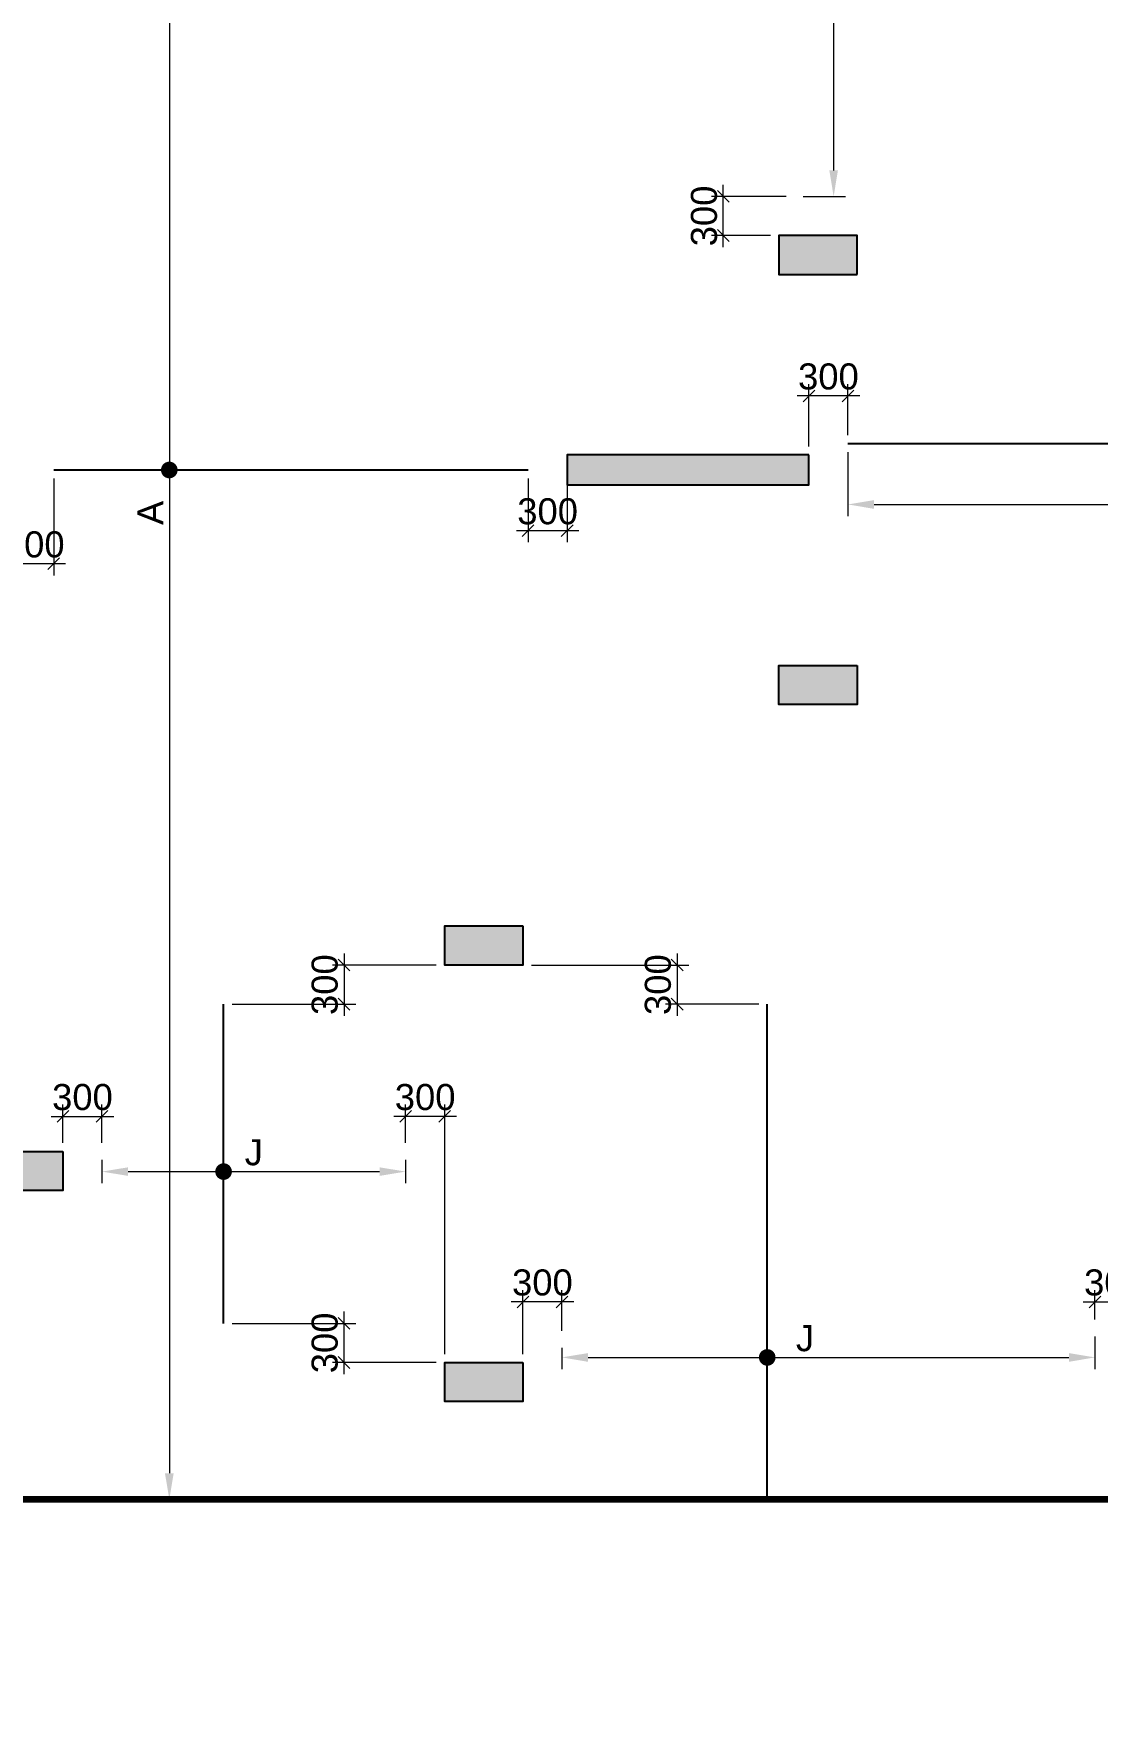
# Model space of a CAD drawing. Header units: millimetres. Extents: x 1123469 to 1883119, y -126924 to 196924.
# Drawn here: x 1589815 to 1597980, y 137773 to 150644 of the extents above; entities that cross this region are included whole.
import ezdxf

# ---------------------------------------------------------------- set-up
doc = ezdxf.new("R2010")
doc.units = ezdxf.units.MM
doc.header["$LTSCALE"] = 500
doc.header["$MEASUREMENT"] = 0
doc.header["$PDMODE"] = 34
doc.linetypes.add('CONTINOUS', pattern=[0])
doc.layers.get('Defpoints').update_dxf_attribs({"lineweight": 0})
for name, color, linetype in [('COL. DIM', 3, 'Continuous'), ('reinf.', 4, 'Continuous'), ('TOWER AREA COLUMN.', 6, 'Continuous')]:
    doc.layers.add(name, color=color, linetype=linetype)
for name, color, linetype, lineweight in [('CUT OUT', 1, 'Continuous', 13), ('dim-M', 1, 'Continuous', 15), ('FOOTING', 1, 'Continuous', 15), ('S - SUNK', 251, 'Continuous', 0), ('TOWER COL HATCH', 253, 'Continuous', 20)]:
    doc.layers.add(name, color=color, linetype=linetype, lineweight=lineweight)
doc.styles.add('3mm', font='arial.ttf')
doc.dimstyles.new('PARAMVEER', dxfattribs={"dimtxt": 200, "dimasz": 100, "dimexe": 0, "dimexo": 25, "dimgap": 10, "dimtad": 1, "dimdec": 0, "dimrnd": 5, "dimzin": 0, "dimdsep": 46, "dimtxsty": '3mm', "dimblk": 'OBLIQUE', "dimcen": 0.09, "dimdle": 75, "dimclrd": 1, "dimclre": 1, "dimclrt": 3, "dimadec": 0, "dimazin": 0, "dimtfac": 1, "dimtdec": 0, "dimtmove": 1, "dimatfit": 3, "dimfxl": 100, "dimtolj": 1, "dimtzin": 0, "dimlwd": 18, "dimlwe": 5, "dimarcsym": 0})

# ---------------------------------------------------------------- blocks, each defined once
blk = doc.blocks.new('3tgra')
at = {"layer": 'TOWER COL HATCH'}
h = blk.add_hatch(color=253, dxfattribs=at)
h.dxf.hatch_style = 1
h.paths.add_polyline_path([(1397996, 85772), (1397996, 86072), (1397396, 86072), (1397396, 85772)])
h = blk.add_hatch(color=253, dxfattribs=at)
h.dxf.hatch_style = 1
h.paths.add_polyline_path([(1397626, 84387), (1395771, 84387), (1395771, 84157), (1397626, 84157)])
h = blk.add_hatch(color=253, dxfattribs=at)
h.dxf.hatch_style = 1
h.paths.add_polyline_path([(1397996, 82772), (1397996, 82472), (1397396, 82472), (1397396, 82772)])
h = blk.add_hatch(color=253, dxfattribs=at)
h.dxf.hatch_style = 1
h.paths.add_polyline_path([(1395431, 80772), (1395431, 80472), (1394831, 80472), (1394831, 80772)])
h = blk.add_hatch(color=253, dxfattribs=at)
h.dxf.hatch_style = 1
h.paths.add_polyline_path([(1391901, 79042), (1391901, 78742), (1391301, 78742), (1391301, 79042)])
h = blk.add_hatch(color=253, dxfattribs=at)
h.dxf.hatch_style = 1
h.paths.add_polyline_path([(1395431, 77422), (1395431, 77122), (1394831, 77122), (1394831, 77422)])
at = {"layer": 'TOWER AREA COLUMN.', "color": 4}
for points in [[(1397996, 85772), (1397996, 86072), (1397396, 86072), (1397396, 85772)], [(1397626, 84387), (1395771, 84387), (1395771, 84157), (1397626, 84157)], [(1397996, 82772), (1397996, 82472), (1397396, 82472), (1397396, 82772)], [(1395431, 80772), (1395431, 80472), (1394831, 80472), (1394831, 80772)], [(1391901, 79042), (1391901, 78742), (1391301, 78742), (1391301, 79042)], [(1395431, 77422), (1395431, 77122), (1394831, 77122), (1394831, 77422)]]:
    blk.add_lwpolyline(points, close=True, dxfattribs=at)
blk = doc.blocks.new('_Oblique')
at = {"color": 0, "linetype": 'ByBlock', "lineweight": -2}
blk.add_line((-0.5, -0.5), (0.5, 0.5), dxfattribs=at)
blk = doc.blocks.new('*D585')
at = {"layer": 'COL. DIM', "color": 1, "linetype": 'CONTINOUS', "lineweight": 5, "ltscale": 10, "transparency": 16777216}
for p, q in [((1589970, 147229), (1589970, 146485)), ((1589670, 145789), (1589670, 146665))]:
    blk.add_line(p, q, dxfattribs=at)
at = {"layer": 'COL. DIM', "color": 1, "lineweight": 18, "ltscale": 10, "transparency": 16777216}
blk.add_line((1590060, 146575), (1589580, 146575), dxfattribs=at)
at = {"layer": 'Defpoints', "color": 0, "ltscale": 10, "transparency": 16777216}
for p in [(1589970, 147294), (1589670, 146575), (1589670, 145724)]:
    blk.add_point(p, dxfattribs=at)
at = {"layer": 'COL. DIM', "color": 1, "lineweight": 18, "ltscale": 10, "transparency": 16777216, "xscale": 90, "yscale": 90, "zscale": 90, "rotation": 180}
blk.add_blockref('_Oblique', (1589670, 146575), dxfattribs=at)
at = {"layer": 'COL. DIM', "color": 1, "lineweight": 18, "ltscale": 10, "transparency": 16777216, "xscale": 90, "yscale": 90, "zscale": 90}
blk.add_blockref('_Oblique', (1589970, 146575), dxfattribs=at)
at = {"layer": 'COL. DIM', "color": 3, "ltscale": 10, "transparency": 16777216, "insert": (1589820, 146722), "char_height": 200, "attachment_point": 5, "style": '3mm'}
blk.add_mtext('\\A1;300', dxfattribs=at)
blk = doc.blocks.new('*D586')
at = {"layer": 'COL. DIM', "color": 1, "linetype": 'CONTINOUS', "lineweight": 5, "ltscale": 10, "transparency": 16777216}
for p, q in [((1591134, 155194), (1590767, 155194)), ((1590645, 139394), (1590947, 139394))]:
    blk.add_line(p, q, dxfattribs=at)
at = {"layer": 'COL. DIM', "color": 1, "lineweight": 18, "ltscale": 10, "transparency": 16777216}
blk.add_line((1590857, 154994), (1590857, 139594), dxfattribs=at)
at = {"layer": 'COL. DIM', "color": 1, "ltscale": 10, "transparency": 16777216}
for points in [[(1590823, 154994), (1590890, 154994), (1590857, 155194)], [(1590823, 139594), (1590890, 139594), (1590857, 139394)]]:
    blk.add_solid(points, dxfattribs=at)
at = {"layer": 'Defpoints', "color": 0, "ltscale": 10, "transparency": 16777216}
for p in [(1591199, 155194), (1590580, 139394), (1590857, 139394)]:
    blk.add_point(p, dxfattribs=at)
at = {"layer": 'COL. DIM', "color": 3, "ltscale": 10, "transparency": 16777216, "insert": (1590712, 146965), "char_height": 200, "attachment_point": 5, "rotation": 90, "style": '3mm'}
blk.add_mtext('\\A1;A', dxfattribs=at)
blk = doc.blocks.new('*D587')
at = {"layer": 'COL. DIM', "color": 1, "linetype": 'CONTINOUS', "lineweight": 5, "ltscale": 10, "transparency": 16777216}
for p, q in [((1593610, 147229), (1593610, 146739)), ((1593910, 147229), (1593910, 146739))]:
    blk.add_line(p, q, dxfattribs=at)
at = {"layer": 'COL. DIM', "color": 1, "lineweight": 18, "ltscale": 10, "transparency": 16777216}
blk.add_line((1593520, 146829), (1594000, 146829), dxfattribs=at)
at = {"layer": 'Defpoints', "color": 0, "ltscale": 10, "transparency": 16777216}
for p in [(1593610, 147294), (1593910, 147294), (1593910, 146829)]:
    blk.add_point(p, dxfattribs=at)
at = {"layer": 'COL. DIM', "color": 1, "lineweight": 18, "ltscale": 10, "transparency": 16777216, "xscale": 90, "yscale": 90, "zscale": 90, "rotation": 180}
blk.add_blockref('_Oblique', (1593610, 146829), dxfattribs=at)
at = {"layer": 'COL. DIM', "color": 1, "lineweight": 18, "ltscale": 10, "transparency": 16777216, "xscale": 90, "yscale": 90, "zscale": 90}
blk.add_blockref('_Oblique', (1593910, 146829), dxfattribs=at)
at = {"layer": 'COL. DIM', "color": 3, "ltscale": 10, "transparency": 16777216, "insert": (1593760, 146976), "char_height": 200, "attachment_point": 5, "style": '3mm'}
blk.add_mtext('\\A1;300', dxfattribs=at)
blk = doc.blocks.new('*D593')
at = {"layer": 'COL. DIM', "color": 1, "linetype": 'CONTINOUS', "lineweight": 5, "ltscale": 10, "transparency": 16777216}
for p, q in [((1595964, 155194), (1595865, 155194)), ((1595720, 149394), (1596045, 149394))]:
    blk.add_line(p, q, dxfattribs=at)
at = {"layer": 'COL. DIM', "color": 1, "lineweight": 18, "ltscale": 10, "transparency": 16777216}
blk.add_line((1595955, 154994), (1595955, 149594), dxfattribs=at)
at = {"layer": 'COL. DIM', "color": 1, "ltscale": 10, "transparency": 16777216}
for points in [[(1595922, 154994), (1595988, 154994), (1595955, 155194)], [(1595922, 149594), (1595988, 149594), (1595955, 149394)]]:
    blk.add_solid(points, dxfattribs=at)
at = {"layer": 'Defpoints', "color": 0, "ltscale": 10, "transparency": 16777216}
for p in [(1596029, 155194), (1595655, 149394), (1595955, 149394)]:
    blk.add_point(p, dxfattribs=at)
at = {"layer": 'COL. DIM', "color": 3, "ltscale": 10, "transparency": 16777216, "insert": (1595810, 153859), "char_height": 200, "attachment_point": 5, "rotation": 90, "style": '3mm'}
blk.add_mtext('\\A1;A', dxfattribs=at)
blk = doc.blocks.new('*D595')
at = {"layer": 'COL. DIM', "color": 1, "lineweight": 18, "ltscale": 10, "transparency": 16777216}
blk.add_line((1595108, 149004), (1595108, 149484), dxfattribs=at)
at = {"layer": 'COL. DIM', "color": 1, "linetype": 'CONTINOUS', "lineweight": 5, "ltscale": 10, "transparency": 16777216}
for p, q in [((1595590, 149394), (1595018, 149394)), ((1595470, 149094), (1595018, 149094))]:
    blk.add_line(p, q, dxfattribs=at)
at = {"layer": 'Defpoints', "color": 0, "ltscale": 10, "transparency": 16777216}
for p in [(1595108, 149394), (1595655, 149394), (1595535, 149094)]:
    blk.add_point(p, dxfattribs=at)
at = {"layer": 'COL. DIM', "color": 1, "lineweight": 18, "ltscale": 10, "transparency": 16777216, "xscale": 90, "yscale": 90, "zscale": 90}
for p, rotation in [((1595108, 149394), 90), ((1595108, 149094), 270)]:
    blk.add_blockref('_Oblique', p, dxfattribs=dict(at, rotation=rotation))
at = {"layer": 'COL. DIM', "color": 3, "ltscale": 10, "transparency": 16777216, "insert": (1594961, 149244), "char_height": 200, "attachment_point": 5, "rotation": 90, "style": '3mm'}
blk.add_mtext('\\A1;300', dxfattribs=at)
blk = doc.blocks.new('*D596')
at = {"layer": 'COL. DIM', "color": 1, "linetype": 'CONTINOUS', "lineweight": 5, "ltscale": 10, "transparency": 16777216}
for p, q in [((1595765, 147474), (1595765, 147953)), ((1596065, 147562), (1596065, 147953))]:
    blk.add_line(p, q, dxfattribs=at)
at = {"layer": 'COL. DIM', "color": 1, "lineweight": 18, "ltscale": 10, "transparency": 16777216}
blk.add_line((1596155, 147863), (1595675, 147863), dxfattribs=at)
at = {"layer": 'Defpoints', "color": 0, "ltscale": 10, "transparency": 16777216}
for p in [(1595765, 147863), (1595765, 147409), (1596065, 147497)]:
    blk.add_point(p, dxfattribs=at)
at = {"layer": 'COL. DIM', "color": 1, "lineweight": 18, "ltscale": 10, "transparency": 16777216, "xscale": 90, "yscale": 90, "zscale": 90, "rotation": 180}
blk.add_blockref('_Oblique', (1595765, 147863), dxfattribs=at)
at = {"layer": 'COL. DIM', "color": 1, "lineweight": 18, "ltscale": 10, "transparency": 16777216, "xscale": 90, "yscale": 90, "zscale": 90}
blk.add_blockref('_Oblique', (1596065, 147863), dxfattribs=at)
at = {"layer": 'COL. DIM', "color": 3, "ltscale": 10, "transparency": 16777216, "insert": (1595915, 148011), "char_height": 200, "attachment_point": 5, "style": '3mm'}
blk.add_mtext('\\A1;300', dxfattribs=at)
blk = doc.blocks.new('*D601')
at = {"layer": 'COL. DIM', "color": 1, "linetype": 'CONTINOUS', "lineweight": 5, "ltscale": 10, "transparency": 16777216}
for p, q in [((1593570, 140509), (1593570, 140999)), ((1593870, 140686), (1593870, 140999))]:
    blk.add_line(p, q, dxfattribs=at)
at = {"layer": 'COL. DIM', "color": 1, "lineweight": 18, "ltscale": 10, "transparency": 16777216}
blk.add_line((1593960, 140909), (1593480, 140909), dxfattribs=at)
at = {"layer": 'Defpoints', "color": 0, "ltscale": 10, "transparency": 16777216}
for p in [(1593570, 140909), (1593870, 140621), (1593570, 140444)]:
    blk.add_point(p, dxfattribs=at)
at = {"layer": 'COL. DIM', "color": 1, "lineweight": 18, "ltscale": 10, "transparency": 16777216, "xscale": 90, "yscale": 90, "zscale": 90, "rotation": 180}
blk.add_blockref('_Oblique', (1593570, 140909), dxfattribs=at)
at = {"layer": 'COL. DIM', "color": 1, "lineweight": 18, "ltscale": 10, "transparency": 16777216, "xscale": 90, "yscale": 90, "zscale": 90}
blk.add_blockref('_Oblique', (1593870, 140909), dxfattribs=at)
at = {"layer": 'COL. DIM', "color": 3, "ltscale": 10, "transparency": 16777216, "insert": (1593720, 141057), "char_height": 200, "attachment_point": 5, "style": '3mm'}
blk.add_mtext('\\A1;300', dxfattribs=at)
blk = doc.blocks.new('*D602')
at = {"layer": 'COL. DIM', "color": 1, "linetype": 'CONTINOUS', "lineweight": 5, "ltscale": 10, "transparency": 16777216}
for p, q in [((1597960, 140773), (1597960, 140999)), ((1598260, 140509), (1598260, 140999))]:
    blk.add_line(p, q, dxfattribs=at)
at = {"layer": 'COL. DIM', "color": 1, "lineweight": 18, "ltscale": 10, "transparency": 16777216}
blk.add_line((1597870, 140909), (1598350, 140909), dxfattribs=at)
at = {"layer": 'Defpoints', "color": 0, "ltscale": 10, "transparency": 16777216}
for p in [(1598260, 140909), (1597960, 140708), (1598260, 140444)]:
    blk.add_point(p, dxfattribs=at)
at = {"layer": 'COL. DIM', "color": 1, "lineweight": 18, "ltscale": 10, "transparency": 16777216, "xscale": 90, "yscale": 90, "zscale": 90, "rotation": 180}
blk.add_blockref('_Oblique', (1597960, 140909), dxfattribs=at)
at = {"layer": 'COL. DIM', "color": 1, "lineweight": 18, "ltscale": 10, "transparency": 16777216, "xscale": 90, "yscale": 90, "zscale": 90}
blk.add_blockref('_Oblique', (1598260, 140909), dxfattribs=at)
at = {"layer": 'COL. DIM', "color": 3, "ltscale": 10, "transparency": 16777216, "insert": (1598110, 141057), "char_height": 200, "attachment_point": 5, "style": '3mm'}
blk.add_mtext('\\A1;300', dxfattribs=at)
blk = doc.blocks.new('*D668')
at = {"layer": 'COL. DIM', "color": 1, "linetype": 'CONTINOUS', "lineweight": 5, "ltscale": 10, "transparency": 16777216}
for p, q in [((1593870, 140556), (1593870, 140393)), ((1597960, 140643), (1597960, 140393))]:
    blk.add_line(p, q, dxfattribs=at)
at = {"layer": 'COL. DIM', "color": 1, "lineweight": 18, "ltscale": 10, "transparency": 16777216}
blk.add_line((1594070, 140483), (1597760, 140483), dxfattribs=at)
at = {"layer": 'COL. DIM', "color": 1, "ltscale": 10, "transparency": 16777216}
for points in [[(1594070, 140516), (1594070, 140449), (1593870, 140483)], [(1597760, 140516), (1597760, 140449), (1597960, 140483)]]:
    blk.add_solid(points, dxfattribs=at)
at = {"layer": 'Defpoints', "color": 0, "ltscale": 10, "transparency": 16777216}
for p in [(1597960, 140708), (1593870, 140621), (1597960, 140483)]:
    blk.add_point(p, dxfattribs=at)
at = {"layer": 'COL. DIM', "color": 3, "ltscale": 10, "transparency": 16777216, "insert": (1595735, 140629), "char_height": 200, "attachment_point": 5, "style": '3mm'}
blk.add_mtext('\\A1;J', dxfattribs=at)
blk = doc.blocks.new('*D677')
at = {"layer": 'COL. DIM', "color": 1, "linetype": 'CONTINOUS', "lineweight": 5, "ltscale": 10, "transparency": 16777216}
for p, q in [((1596065, 147432), (1596065, 146940)), ((1601595, 147432), (1601595, 146940))]:
    blk.add_line(p, q, dxfattribs=at)
at = {"layer": 'COL. DIM', "color": 1, "lineweight": 18, "ltscale": 10, "transparency": 16777216}
blk.add_line((1596265, 147030), (1601395, 147030), dxfattribs=at)
at = {"layer": 'COL. DIM', "color": 1, "ltscale": 10, "transparency": 16777216}
for points in [[(1596265, 147063), (1596265, 146996), (1596065, 147030)], [(1601395, 147063), (1601395, 146996), (1601595, 147030)]]:
    blk.add_solid(points, dxfattribs=at)
at = {"layer": 'Defpoints', "color": 0, "ltscale": 10, "transparency": 16777216}
for p in [(1596065, 147497), (1601595, 147497), (1601595, 147030)]:
    blk.add_point(p, dxfattribs=at)
at = {"layer": 'COL. DIM', "color": 3, "ltscale": 10, "transparency": 16777216, "insert": (1598468, 147176), "char_height": 200, "attachment_point": 5, "style": '3mm'}
blk.add_mtext('\\A1;J', dxfattribs=at)
blk = doc.blocks.new('*D852')
at = {"layer": 'COL. DIM', "color": 1, "lineweight": 18, "ltscale": 10, "transparency": 16777216}
blk.add_line((1594754, 143584), (1594754, 143104), dxfattribs=at)
at = {"layer": 'COL. DIM', "color": 1, "linetype": 'CONTINOUS', "lineweight": 5, "ltscale": 10, "transparency": 16777216}
for p, q in [((1593635, 143494), (1594844, 143494)), ((1595380, 143194), (1594664, 143194))]:
    blk.add_line(p, q, dxfattribs=at)
at = {"layer": 'Defpoints', "color": 0, "ltscale": 10, "transparency": 16777216}
for p in [(1593570, 143494), (1594754, 143194), (1595445, 143194)]:
    blk.add_point(p, dxfattribs=at)
at = {"layer": 'COL. DIM', "color": 1, "lineweight": 18, "ltscale": 10, "transparency": 16777216, "xscale": 90, "yscale": 90, "zscale": 90}
for p, rotation in [((1594754, 143494), 90), ((1594754, 143194), 270)]:
    blk.add_blockref('_Oblique', p, dxfattribs=dict(at, rotation=rotation))
at = {"layer": 'COL. DIM', "color": 3, "ltscale": 10, "transparency": 16777216, "insert": (1594607, 143344), "char_height": 200, "attachment_point": 5, "rotation": 90, "style": '3mm'}
blk.add_mtext('\\A1;300', dxfattribs=at)
blk = doc.blocks.new('*D868')
at = {"layer": 'COL. DIM', "color": 1, "lineweight": 18, "ltscale": 10, "transparency": 16777216}
blk.add_line((1592198, 140354), (1592198, 140834), dxfattribs=at)
at = {"layer": 'COL. DIM', "color": 1, "linetype": 'CONTINOUS', "lineweight": 5, "ltscale": 10, "transparency": 16777216}
for p, q in [((1591338, 140744), (1592288, 140744)), ((1592905, 140444), (1592108, 140444))]:
    blk.add_line(p, q, dxfattribs=at)
at = {"layer": 'Defpoints', "color": 0, "ltscale": 10, "transparency": 16777216}
for p in [(1591273, 140744), (1592198, 140744), (1592970, 140444)]:
    blk.add_point(p, dxfattribs=at)
at = {"layer": 'COL. DIM', "color": 1, "lineweight": 18, "ltscale": 10, "transparency": 16777216, "xscale": 90, "yscale": 90, "zscale": 90}
for p, rotation in [((1592198, 140744), 90), ((1592198, 140444), 270)]:
    blk.add_blockref('_Oblique', p, dxfattribs=dict(at, rotation=rotation))
at = {"layer": 'COL. DIM', "color": 3, "ltscale": 10, "transparency": 16777216, "insert": (1592050, 140594), "char_height": 200, "attachment_point": 5, "rotation": 90, "style": '3mm'}
blk.add_mtext('\\A1;300', dxfattribs=at)
blk = doc.blocks.new('*D870')
at = {"layer": 'COL. DIM', "color": 1, "lineweight": 18, "ltscale": 10, "transparency": 16777216}
blk.add_line((1592198, 143584), (1592198, 143104), dxfattribs=at)
at = {"layer": 'COL. DIM', "color": 1, "linetype": 'CONTINOUS', "lineweight": 5, "ltscale": 10, "transparency": 16777216}
for p, q in [((1592905, 143494), (1592108, 143494)), ((1591338, 143194), (1592288, 143194))]:
    blk.add_line(p, q, dxfattribs=at)
at = {"layer": 'Defpoints', "color": 0, "ltscale": 10, "transparency": 16777216}
for p in [(1592970, 143494), (1591273, 143194), (1592198, 143194)]:
    blk.add_point(p, dxfattribs=at)
at = {"layer": 'COL. DIM', "color": 1, "lineweight": 18, "ltscale": 10, "transparency": 16777216, "xscale": 90, "yscale": 90, "zscale": 90}
for p, rotation in [((1592198, 143494), 90), ((1592198, 143194), 270)]:
    blk.add_blockref('_Oblique', p, dxfattribs=dict(at, rotation=rotation))
at = {"layer": 'COL. DIM', "color": 3, "ltscale": 10, "transparency": 16777216, "insert": (1592050, 143344), "char_height": 200, "attachment_point": 5, "rotation": 90, "style": '3mm'}
blk.add_mtext('\\A1;300', dxfattribs=at)
blk = doc.blocks.new('*D871')
at = {"layer": 'COL. DIM', "color": 1, "linetype": 'CONTINOUS', "lineweight": 5, "ltscale": 10, "transparency": 16777216}
for p, q in [((1590040, 142129), (1590040, 142423)), ((1590340, 142129), (1590340, 142423))]:
    blk.add_line(p, q, dxfattribs=at)
at = {"layer": 'COL. DIM', "color": 1, "lineweight": 18, "ltscale": 10, "transparency": 16777216}
blk.add_line((1589950, 142333), (1590430, 142333), dxfattribs=at)
at = {"layer": 'Defpoints', "color": 0, "ltscale": 10, "transparency": 16777216}
for p in [(1590340, 142333), (1590040, 142064), (1590340, 142064)]:
    blk.add_point(p, dxfattribs=at)
at = {"layer": 'COL. DIM', "color": 1, "lineweight": 18, "ltscale": 10, "transparency": 16777216, "xscale": 90, "yscale": 90, "zscale": 90, "rotation": 180}
blk.add_blockref('_Oblique', (1590040, 142333), dxfattribs=at)
at = {"layer": 'COL. DIM', "color": 1, "lineweight": 18, "ltscale": 10, "transparency": 16777216, "xscale": 90, "yscale": 90, "zscale": 90}
blk.add_blockref('_Oblique', (1590340, 142333), dxfattribs=at)
at = {"layer": 'COL. DIM', "color": 3, "ltscale": 10, "transparency": 16777216, "insert": (1590190, 142480), "char_height": 200, "attachment_point": 5, "style": '3mm'}
blk.add_mtext('\\A1;300', dxfattribs=at)
blk = doc.blocks.new('*D872')
at = {"layer": 'COL. DIM', "color": 1, "linetype": 'CONTINOUS', "lineweight": 5, "ltscale": 10, "transparency": 16777216}
for p, q in [((1592670, 142129), (1592670, 142423)), ((1592970, 140509), (1592970, 142423))]:
    blk.add_line(p, q, dxfattribs=at)
at = {"layer": 'COL. DIM', "color": 1, "lineweight": 18, "ltscale": 10, "transparency": 16777216}
blk.add_line((1593060, 142333), (1592580, 142333), dxfattribs=at)
at = {"layer": 'Defpoints', "color": 0, "ltscale": 10, "transparency": 16777216}
for p in [(1592670, 142333), (1592670, 142064), (1592970, 140444)]:
    blk.add_point(p, dxfattribs=at)
at = {"layer": 'COL. DIM', "color": 1, "lineweight": 18, "ltscale": 10, "transparency": 16777216, "xscale": 90, "yscale": 90, "zscale": 90, "rotation": 180}
blk.add_blockref('_Oblique', (1592670, 142333), dxfattribs=at)
at = {"layer": 'COL. DIM', "color": 1, "lineweight": 18, "ltscale": 10, "transparency": 16777216, "xscale": 90, "yscale": 90, "zscale": 90}
blk.add_blockref('_Oblique', (1592970, 142333), dxfattribs=at)
at = {"layer": 'COL. DIM', "color": 3, "ltscale": 10, "transparency": 16777216, "insert": (1592820, 142480), "char_height": 200, "attachment_point": 5, "style": '3mm'}
blk.add_mtext('\\A1;300', dxfattribs=at)
blk = doc.blocks.new('*D869')
at = {"layer": 'COL. DIM', "color": 1, "linetype": 'CONTINOUS', "lineweight": 5, "ltscale": 10, "transparency": 16777216}
for p, q in [((1590340, 141999), (1590340, 141819)), ((1592670, 141999), (1592670, 141819))]:
    blk.add_line(p, q, dxfattribs=at)
at = {"layer": 'COL. DIM', "color": 1, "lineweight": 18, "ltscale": 10, "transparency": 16777216}
blk.add_line((1590540, 141909), (1592470, 141909), dxfattribs=at)
at = {"layer": 'COL. DIM', "color": 1, "ltscale": 10, "transparency": 16777216}
for points in [[(1590540, 141942), (1590540, 141876), (1590340, 141909)], [(1592470, 141942), (1592470, 141876), (1592670, 141909)]]:
    blk.add_solid(points, dxfattribs=at)
at = {"layer": 'Defpoints', "color": 0, "ltscale": 10, "transparency": 16777216}
for p in [(1590340, 142064), (1592670, 142064), (1592670, 141909)]:
    blk.add_point(p, dxfattribs=at)
at = {"layer": 'COL. DIM', "color": 3, "ltscale": 10, "transparency": 16777216, "insert": (1591505, 142056), "char_height": 200, "attachment_point": 5, "style": '3mm'}
blk.add_mtext('\\A1;J', dxfattribs=at)
blk = doc.blocks.new('*D2624')
at = {"layer": 'COL. DIM', "color": 1, "linetype": 'CONTINOUS', "lineweight": 5, "ltscale": 10, "transparency": 16777216}
for p, q in [((1726903, 142855), (1726903, 142349)), ((1727203, 141672), (1727203, 142529))]:
    blk.add_line(p, q, dxfattribs=at)
at = {"layer": 'COL. DIM', "color": 1, "lineweight": 18, "ltscale": 10, "transparency": 16777216}
blk.add_line((1726813, 142439), (1727293, 142439), dxfattribs=at)
at = {"layer": 'Defpoints', "color": 0, "ltscale": 10, "transparency": 16777216}
for p in [(1726903, 142920), (1727203, 142439), (1727203, 141607), (1405056, 139394), (1364891, 126979), (1364891, 124333)]:
    blk.add_point(p, dxfattribs=at)
at = {"layer": 'S - SUNK', "color": 1, "lineweight": 18, "ltscale": 10, "transparency": 16777216}
blk.add_line((1405131, 124333), (1364816, 124333), dxfattribs=at)
at = {"layer": 'S - SUNK', "color": 1, "lineweight": 5, "ltscale": 10, "transparency": 16777216}
for p, q in [((1364891, 124333), (1364891, 124333)), ((1405056, 124333), (1405056, 124333))]:
    blk.add_line(p, q, dxfattribs=at)
at = {"layer": 'COL. DIM', "color": 1, "lineweight": 18, "ltscale": 10, "transparency": 16777216, "xscale": 90, "yscale": 90, "zscale": 90, "rotation": 180}
blk.add_blockref('_Oblique', (1726903, 142439), dxfattribs=at)
at = {"layer": 'COL. DIM', "color": 1, "lineweight": 18, "ltscale": 10, "transparency": 16777216, "xscale": 90, "yscale": 90, "zscale": 90}
blk.add_blockref('_Oblique', (1727203, 142439), dxfattribs=at)
at = {"layer": 'S - SUNK', "color": 1, "lineweight": 18, "ltscale": 10, "transparency": 16777216, "xscale": 100, "yscale": 100, "zscale": 100, "rotation": 180}
blk.add_blockref('_Oblique', (1364891, 124333), dxfattribs=at)
at = {"layer": 'S - SUNK', "color": 1, "lineweight": 18, "ltscale": 10, "transparency": 16777216, "xscale": 100, "yscale": 100, "zscale": 100}
blk.add_blockref('_Oblique', (1405056, 124333), dxfattribs=at)
at = {"layer": 'COL. DIM', "color": 3, "ltscale": 10, "transparency": 16777216, "insert": (1727053, 142587), "char_height": 200, "attachment_point": 5, "style": '3mm'}
blk.add_mtext('\\A1;300', dxfattribs=at)
at = {"layer": 'S - SUNK', "color": 3, "ltscale": 10, "transparency": 16777216, "insert": (1384973, 124445), "char_height": 200, "attachment_point": 5, "style": '3mm'}
blk.add_mtext('\\A1;40165', dxfattribs=at)
blk = doc.blocks.new('*D2625')
at = {"layer": 'COL. DIM', "color": 1, "lineweight": 18, "ltscale": 10, "transparency": 16777216}
blk.add_line((1725456, 141997), (1725456, 141517), dxfattribs=at)
at = {"layer": 'COL. DIM', "color": 1, "linetype": 'CONTINOUS', "lineweight": 5, "ltscale": 10, "transparency": 16777216}
for p, q in [((1725012, 141907), (1725546, 141907)), ((1724393, 141607), (1725546, 141607))]:
    blk.add_line(p, q, dxfattribs=at)
at = {"layer": 'Defpoints', "color": 0, "ltscale": 10, "transparency": 16777216}
for p in [(1358872, 158914), (1431761, 158914), (1724947, 141907), (1724328, 141607), (1725456, 141607), (1442851, 126979)]:
    blk.add_point(p, dxfattribs=at)
at = {"layer": 'S - SUNK', "color": 1, "lineweight": 18, "ltscale": 10, "transparency": 16777216}
blk.add_line((1358872, 126904), (1358872, 158989), dxfattribs=at)
at = {"layer": 'S - SUNK', "color": 1, "lineweight": 5, "ltscale": 10, "transparency": 16777216}
for p, q in [((1358872, 158914), (1358872, 158914)), ((1358872, 126979), (1358872, 126979))]:
    blk.add_line(p, q, dxfattribs=at)
at = {"layer": 'COL. DIM', "color": 1, "lineweight": 18, "ltscale": 10, "transparency": 16777216, "xscale": 90, "yscale": 90, "zscale": 90}
for p, rotation in [((1725456, 141907), 90), ((1725456, 141607), 270)]:
    blk.add_blockref('_Oblique', p, dxfattribs=dict(at, rotation=rotation))
at = {"layer": 'S - SUNK', "color": 1, "lineweight": 18, "ltscale": 10, "transparency": 16777216, "xscale": 100, "yscale": 100, "zscale": 100}
for p, rotation in [((1358872, 158914), 90), ((1358872, 126979), 270)]:
    blk.add_blockref('_Oblique', p, dxfattribs=dict(at, rotation=rotation))
at = {"layer": 'COL. DIM', "color": 3, "ltscale": 10, "transparency": 16777216, "insert": (1725308, 141757), "char_height": 200, "attachment_point": 5, "rotation": 90, "style": '3mm'}
blk.add_mtext('\\A1;300', dxfattribs=at)
at = {"layer": 'S - SUNK', "color": 3, "ltscale": 10, "transparency": 16777216, "insert": (1358760, 142947), "char_height": 200, "attachment_point": 5, "rotation": 90, "style": '3mm'}
blk.add_mtext('\\A1;31935', dxfattribs=at)
blk = doc.blocks.new('*D2626')
at = {"layer": 'COL. DIM', "color": 1, "linetype": 'CONTINOUS', "lineweight": 5, "ltscale": 10, "transparency": 16777216}
for p, q in [((1716298, 143802), (1716298, 143376)), ((1716598, 143872), (1716598, 143376))]:
    blk.add_line(p, q, dxfattribs=at)
at = {"layer": 'COL. DIM', "color": 1, "lineweight": 18, "ltscale": 10, "transparency": 16777216}
for p, q in [((1716688, 143466), (1716208, 143466)), ((1717247, 143466), (1716598, 143466))]:
    blk.add_line(p, q, dxfattribs=at)
at = {"layer": 'Defpoints', "color": 0, "ltscale": 10, "transparency": 16777216}
for p in [(1716598, 143937), (1716298, 143867), (1716298, 143466), (1390781, 139394), (1405056, 139394), (1405056, 138201)]:
    blk.add_point(p, dxfattribs=at)
at = {"layer": 'S - SUNK', "color": 1, "lineweight": 18, "ltscale": 10, "transparency": 16777216}
blk.add_line((1390706, 138201), (1405131, 138201), dxfattribs=at)
at = {"layer": 'S - SUNK', "color": 1, "lineweight": 5, "ltscale": 10, "transparency": 16777216}
for p, q in [((1390781, 138201), (1390781, 138201)), ((1405056, 138201), (1405056, 138201))]:
    blk.add_line(p, q, dxfattribs=at)
at = {"layer": 'COL. DIM', "color": 1, "lineweight": 18, "ltscale": 10, "transparency": 16777216, "xscale": 90, "yscale": 90, "zscale": 90, "rotation": 180}
blk.add_blockref('_Oblique', (1716298, 143466), dxfattribs=at)
at = {"layer": 'COL. DIM', "color": 1, "lineweight": 18, "ltscale": 10, "transparency": 16777216, "xscale": 90, "yscale": 90, "zscale": 90}
blk.add_blockref('_Oblique', (1716598, 143466), dxfattribs=at)
at = {"layer": 'S - SUNK', "color": 1, "lineweight": 18, "ltscale": 10, "transparency": 16777216, "xscale": 100, "yscale": 100, "zscale": 100, "rotation": 180}
blk.add_blockref('_Oblique', (1390781, 138201), dxfattribs=at)
at = {"layer": 'S - SUNK', "color": 1, "lineweight": 18, "ltscale": 10, "transparency": 16777216, "xscale": 100, "yscale": 100, "zscale": 100}
blk.add_blockref('_Oblique', (1405056, 138201), dxfattribs=at)
at = {"layer": 'COL. DIM', "color": 3, "ltscale": 10, "transparency": 16777216, "insert": (1716981, 143613), "char_height": 200, "attachment_point": 5, "style": '3mm'}
blk.add_mtext('\\A1;300', dxfattribs=at)
at = {"layer": 'S - SUNK', "color": 3, "ltscale": 10, "transparency": 16777216, "insert": (1397918, 138313), "char_height": 200, "attachment_point": 5, "style": '3mm'}
blk.add_mtext('\\A1;14275', dxfattribs=at)
blk = doc.blocks.new('*D3556')
at = {"layer": 'COL. DIM', "color": 1, "linetype": 'CONTINOUS', "lineweight": 5, "ltscale": 10, "transparency": 16777216}
for p, q in [((1817864, 134658), (1817084, 134658)), ((1816402, 133688), (1817264, 133688))]:
    blk.add_line(p, q, dxfattribs=at)
at = {"layer": 'COL. DIM', "color": 1, "lineweight": 18, "ltscale": 10, "transparency": 16777216}
blk.add_line((1817174, 134748), (1817174, 133598), dxfattribs=at)
at = {"layer": 'Defpoints', "color": 0, "ltscale": 10, "transparency": 16777216}
for p in [(1417088, 156599), (1417241, 156599), (1417241, 155194), (1817929, 134658), (1816337, 133688), (1817174, 133688)]:
    blk.add_point(p, dxfattribs=at)
at = {"layer": 'S - SUNK', "color": 1, "lineweight": 18, "ltscale": 10, "transparency": 16777216}
blk.add_line((1417088, 155119), (1417088, 156674), dxfattribs=at)
at = {"layer": 'S - SUNK', "color": 1, "lineweight": 5, "ltscale": 10, "transparency": 16777216}
for p, q in [((1417088, 156599), (1417088, 156599)), ((1417088, 155194), (1417088, 155194))]:
    blk.add_line(p, q, dxfattribs=at)
at = {"layer": 'COL. DIM', "color": 1, "lineweight": 18, "ltscale": 10, "transparency": 16777216, "xscale": 90, "yscale": 90, "zscale": 90}
for p, rotation in [((1817174, 134658), 90), ((1817174, 133688), 270)]:
    blk.add_blockref('_Oblique', p, dxfattribs=dict(at, rotation=rotation))
at = {"layer": 'S - SUNK', "color": 1, "lineweight": 18, "ltscale": 10, "transparency": 16777216, "xscale": 100, "yscale": 100, "zscale": 100}
for p, rotation in [((1417088, 156599), 90), ((1417088, 155194), 270)]:
    blk.add_blockref('_Oblique', p, dxfattribs=dict(at, rotation=rotation))
at = {"layer": 'COL. DIM', "color": 3, "ltscale": 10, "transparency": 16777216, "insert": (1817027, 134173), "char_height": 200, "attachment_point": 5, "rotation": 90, "style": '3mm'}
blk.add_mtext('\\A1;970', dxfattribs=at)
at = {"layer": 'S - SUNK', "color": 3, "ltscale": 10, "transparency": 16777216, "insert": (1416976, 155897), "char_height": 200, "attachment_point": 5, "rotation": 90, "style": '3mm'}
blk.add_mtext('\\A1;1405', dxfattribs=at)

msp = doc.modelspace()

# ---------------------------------------------------------------- linework, layer by layer
at = {"layer": 'dim-M', "color": 4, "ltscale": 10, "const_width": 63.8}
for points in [[(1590824.7, 147294.2, 1), (1590888.5, 147294.2, 1)], [(1591241.4, 141909, -1), (1591305.1, 141909, -1)], [(1595413.4, 140482.6, -1), (1595477.1, 140482.6, -1)]]:
    msp.add_lwpolyline(points, format="xyb", close=True, dxfattribs=at)
at = {"layer": 'FOOTING', "color": 3, "ltscale": 10, "const_width": 50}
msp.add_lwpolyline([(1632435, 126979.3), (1632435, 126464.3), (1623655, 126464.3), (1623655, 126979.3), (1615100, 126979.3), (1615100, 139394.2), (1588920, 139394.2)], dxfattribs=at)
at = {"layer": 'reinf.', "color": 4, "ltscale": 1.4}
for p, q in [((1596065, 147496.6), (1601595, 147496.6)), ((1589970, 147294.2), (1593610, 147294.2)), ((1591273.3, 140744.2), (1591273.3, 143194.2)), ((1595445.2, 139394.2), (1595445.2, 143194.2))]:
    msp.add_line(p, q, dxfattribs=at)

# ---------------------------------------------------------------- block references
at = {"layer": 'CUT OUT', "color": 4}
msp.add_blockref('3tgra', (198139.3, 63022.5), dxfattribs=at)

# ---------------------------------------------------------------- dimensions: what is measured, and where the dimension line sits
at = {"layer": 'COL. DIM', "color": 6, "ltscale": 10}
for base, p1, p2, angle, picture, middle in [((1725455.6, 141607.5), (1724947.2, 141907.5), (1724328.3, 141607.5), 90, '*D2625', (1725455.6, 141757.5)), ((1595108.4, 149394.2), (1595535, 149094.2), (1595655, 149394.2), 270, '*D595', (1595108.4, 149244.2)), ((1595765, 147863.4), (1596065, 147496.6), (1595765, 147409.2), 180, '*D596', (1595915, 147863.4)), ((1589670, 146575), (1589970, 147294.2), (1589670, 145724.2), 180, '*D585', (1589820, 146575)), ((1716298.3, 143465.6), (1716598.3, 143936.7), (1716298.3, 143867.5), 180, '*D2626', (1716981.5, 143465.6)), ((1592197.6, 143194.2), (1592970, 143494.2), (1591273.3, 143194.2), 90, '*D870', (1592197.6, 143344.2)), ((1594754, 143194.2), (1593570, 143494.2), (1595445.2, 143194.2), 90, '*D852', (1594754, 143344.2)), ((1592670, 142332.7), (1592970, 140444.2), (1592670, 142063.6), 180, '*D872', (1592820, 142332.7)), ((1593570, 140909.5), (1593870, 140621.1), (1593570, 140444.2), 180, '*D601', (1593720, 140909.5)), ((1592197.6, 140744.2), (1592970, 140444.2), (1591273.3, 140744.2), 270, '*D868', (1592197.6, 140594.2))]:
    dim = msp.add_linear_dim(base=base, p1=p1, p2=p2, angle=angle, dimstyle='PARAMVEER', override={"dimasz": 90, "dimexe": 90, "dimexo": 65, "dimgap": 45, "dimpost": '\\X', "dimdle": 90, "dimfxl": 0.18, "dimarcsym": 1}, dxfattribs=at)
    dim.commit()
    dim.dimension.update_dxf_attribs({"geometry": picture, "text_midpoint": middle, "dimtype": 160})
dim = msp.add_linear_dim(base=(1817173.9, 133687.8), p1=(1817928.7, 134657.8), p2=(1816337.2, 133687.8), angle=90, dimstyle='PARAMVEER', override={"dimasz": 90, "dimexe": 90, "dimexo": 65, "dimgap": 45, "dimpost": '\\X', "dimdle": 90, "dimfxl": 0.18, "dimarcsym": 1}, dxfattribs=at)
dim.commit()
dim.dimension.update_dxf_attribs({"geometry": '*D3556', "text_midpoint": (1817026.8, 134172.8)})
for base, p1, p2, picture, middle in [((1590856.6, 139394.2), (1591198.8, 155194.2), (1590579.7, 139394.2), '*D586', (1590856.6, 146964.8)), ((1595955, 149394.2), (1596028.8, 155194.2), (1595655, 149394.2), '*D593', (1595955, 153858.9))]:
    dim = msp.add_linear_dim(base=base, p1=p1, p2=p2, angle=90, text='A', dimstyle='PARAMVEER', override={"dimasz": 200, "dimexe": 90, "dimexo": 65, "dimgap": 45, "dimpost": '\\X', "dimsah": 1, "dimdle": 90, "dimfxl": 0.18, "dimarcsym": 1}, dxfattribs=at)
    dim.commit()
    dim.dimension.update_dxf_attribs({"geometry": picture, "text_midpoint": middle, "dimtype": 160})
for base, p1, p2, picture, middle in [((1601595, 147029.6), (1596065, 147496.6), (1601595, 147496.6), '*D677', (1598467.9, 147029.6)), ((1592670, 141909), (1590340, 142064.2), (1592670, 142063.6), '*D869', (1591505, 141909)), ((1597960, 140482.6), (1593870, 140621.1), (1597960, 140708), '*D668', (1595734.9, 140482.6))]:
    dim = msp.add_linear_dim(base=base, p1=p1, p2=p2, text='J', dimstyle='PARAMVEER', override={"dimasz": 200, "dimexe": 90, "dimexo": 65, "dimgap": 45, "dimpost": '\\X', "dimsah": 1, "dimdle": 90, "dimfxl": 0.18, "dimarcsym": 1}, dxfattribs=at)
    dim.commit()
    dim.dimension.update_dxf_attribs({"geometry": picture, "text_midpoint": middle, "dimtype": 160})
for base, p1, p2, picture, middle in [((1593910, 146829), (1593610, 147294.2), (1593910, 147294.2), '*D587', (1593760, 146829)), ((1727203.3, 142439.5), (1726903.3, 142920.3), (1727203.3, 141607.5), '*D2624', (1727053.3, 142439.5)), ((1590340, 142332.7), (1590040, 142064.2), (1590340, 142064.2), '*D871', (1590190, 142332.7)), ((1598260, 140909.5), (1597960, 140708), (1598260, 140444.2), '*D602', (1598110, 140909.5))]:
    dim = msp.add_linear_dim(base=base, p1=p1, p2=p2, dimstyle='PARAMVEER', override={"dimasz": 90, "dimexe": 90, "dimexo": 65, "dimgap": 45, "dimpost": '\\X', "dimdle": 90, "dimfxl": 0.18, "dimarcsym": 1}, dxfattribs=at)
    dim.commit()
    dim.dimension.update_dxf_attribs({"geometry": picture, "text_midpoint": middle, "dimtype": 160})
at = {"layer": 'S - SUNK', "color": 4, "ltscale": 10}
for base, p1, p2, picture, middle in [((1358872.1, 158914.1), (1442850.6, 126979.3), (1431760.6, 158914.1), '*D2625', (1358759.9, 142946.7)), ((1417087.7, 156599.2), (1417240.6, 155194.2), (1417240.6, 156599.2), '*D3556', (1416975.6, 155896.7))]:
    dim = msp.add_linear_dim(base=base, p1=p1, p2=p2, angle=90, dimstyle='PARAMVEER', override={"dimpost": '\\X', "dimfxl": 0.15, "dimfxlon": 1, "dimarcsym": 1}, dxfattribs=at)
    dim.commit()
    dim.dimension.update_dxf_attribs({"geometry": picture, "text_midpoint": middle})
for base, p1, p2, picture, middle in [((1405055.6, 138200.6), (1390780.6, 139394.2), (1405055.6, 139394.2), '*D2626', (1397918.1, 138312.7)), ((1364890.6, 124332.9), (1405055.6, 139394.2), (1364890.6, 126979.3), '*D2624', (1384973.1, 124445))]:
    dim = msp.add_linear_dim(base=base, p1=p1, p2=p2, dimstyle='PARAMVEER', override={"dimpost": '\\X', "dimfxl": 0.15, "dimfxlon": 1, "dimarcsym": 1}, dxfattribs=at)
    dim.commit()
    dim.dimension.update_dxf_attribs({"geometry": picture, "text_midpoint": middle})

doc.saveas('drawing.dxf')
